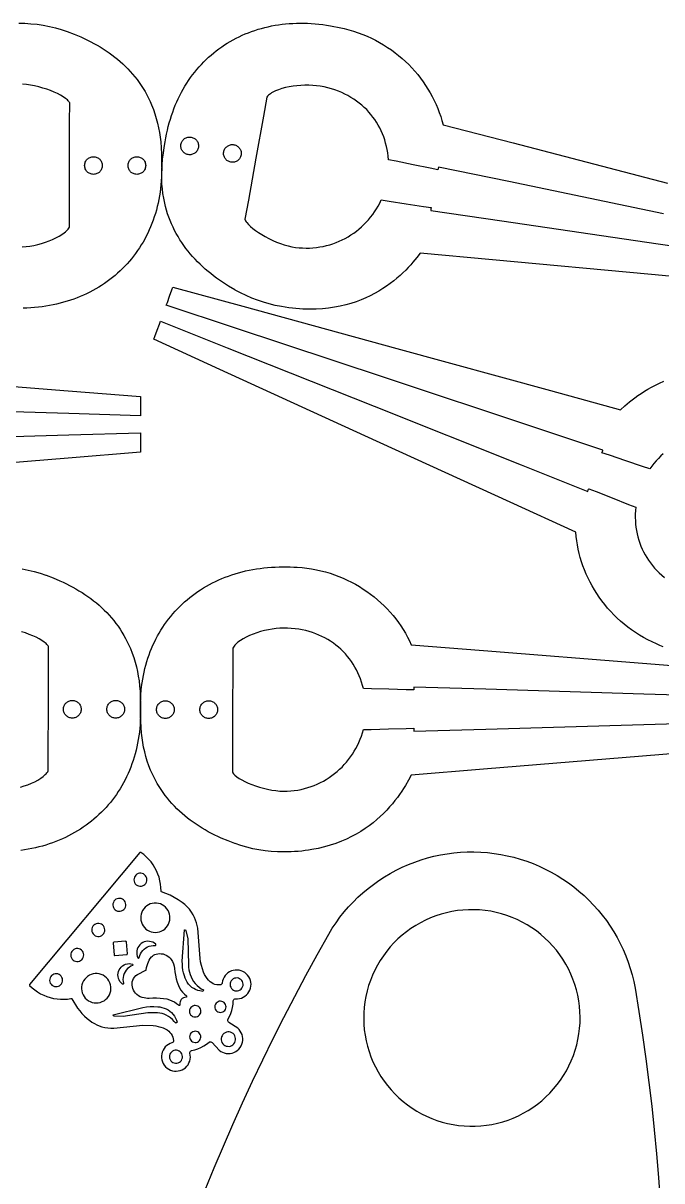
# Model space of a CAD drawing. Extents: x 0 to 1250, y 0 to 2500.
# Drawn here: x 372.6 to 461.1, y 674.1 to 834.5 of the extents above; entities that cross this region are included whole.
import ezdxf

# ---------------------------------------------------------------- set-up
doc = ezdxf.new("R2010")
doc.units = 0
doc.layers.get('0').update_dxf_attribs({"linetype": 'CONTINUOUS', "lineweight": 25})

msp = doc.modelspace()

# ---------------------------------------------------------------- linework, layer by layer
for points in [[(371.952, 834.467), (372.806, 834.449), (373.66, 834.395), (374.513, 834.305), (375.361, 834.179), (376.204, 834.017), (377.038, 833.819), (377.861, 833.586), (378.672, 833.316), (378.675, 833.315), (378.682, 833.313), (378.689, 833.31), (378.692, 833.309), (379.645, 832.947), (380.58, 832.554), (381.039, 832.344), (381.492, 832.127), (381.939, 831.9), (382.38, 831.666), (382.815, 831.422), (383.243, 831.17), (383.663, 830.908), (384.077, 830.638), (384.482, 830.358), (384.88, 830.069), (385.269, 829.77), (385.651, 829.462), (386.023, 829.144), (386.386, 828.817), (386.74, 828.479), (387.085, 828.132), (387.419, 827.774), (387.744, 827.406), (388.058, 827.028), (388.361, 826.639), (388.654, 826.24), (388.935, 825.83), (389.205, 825.409), (389.463, 824.977), (389.709, 824.534), (389.943, 824.08), (390.164, 823.615), (390.373, 823.138), (390.617, 822.519), (390.835, 821.892), (391.029, 821.259), (391.198, 820.619), (391.344, 819.973), (391.466, 819.322), (391.566, 818.666), (391.644, 818.005), (391.708, 817.19), (391.74, 816.389), (391.755, 815.589), (391.769, 814.776), (391.774, 814.227), (391.767, 813.684), (391.748, 813.146), (391.716, 812.614), (391.672, 812.088), (391.616, 811.568), (391.548, 811.054), (391.469, 810.546), (391.377, 810.044), (391.275, 809.549), (391.16, 809.06), (391.035, 808.578), (390.898, 808.102), (390.751, 807.633), (390.592, 807.171), (390.423, 806.716), (390.243, 806.268), (390.053, 805.827), (389.852, 805.393), (389.64, 804.967), (389.419, 804.548), (389.188, 804.137), (388.946, 803.733), (388.695, 803.337), (388.434, 802.949), (388.164, 802.569), (387.884, 802.197), (387.595, 801.833), (387.296, 801.477), (386.989, 801.129), (386.673, 800.79), (386.348, 800.46), (386.014, 800.138), (385.671, 799.825), (385.32, 799.52), (384.961, 799.225), (384.594, 798.938), (384.218, 798.661), (383.834, 798.393), (383.443, 798.134), (383.044, 797.885), (382.637, 797.645), (382.223, 797.415), (381.802, 797.194), (381.373, 796.983), (380.937, 796.783), (380.495, 796.592), (380.045, 796.411), (379.588, 796.24), (379.125, 796.08), (378.656, 795.93), (378.18, 795.791), (377.698, 795.662), (377.21, 795.544), (376.715, 795.436), (376.215, 795.34), (375.709, 795.254), (375.198, 795.18), (374.681, 795.117), (374.158, 795.065), (373.631, 795.024), (373.098, 794.995), (372.56, 794.978)], [(481.662, 797.581), (459.643, 799.627), (437.623, 801.673), (427.614, 802.603), (427.148, 801.997), (426.594, 801.331), (426.283, 800.981), (425.949, 800.622), (425.592, 800.257), (425.212, 799.887), (424.807, 799.515), (424.379, 799.143), (423.927, 798.773), (423.45, 798.407), (422.948, 798.047), (422.422, 797.695), (421.87, 797.354), (421.292, 797.026), (420.689, 796.712), (420.06, 796.414), (419.404, 796.136), (418.722, 795.878), (418.012, 795.644), (417.276, 795.435), (416.512, 795.253), (415.721, 795.101), (414.902, 794.98), (414.054, 794.893), (413.178, 794.841), (412.273, 794.828), (411.81, 794.836), (411.34, 794.854), (410.862, 794.883), (410.377, 794.922), (409.884, 794.973), (409.384, 795.035), (408.877, 795.109), (408.362, 795.194), (407.525, 795.36), (406.693, 795.562), (405.869, 795.798), (405.055, 796.07), (404.253, 796.375), (403.466, 796.715), (402.696, 797.088), (401.945, 797.494), (401.942, 797.496), (401.935, 797.5), (401.929, 797.503), (401.926, 797.505), (401.05, 798.027), (400.198, 798.577), (399.782, 798.862), (399.374, 799.155), (398.972, 799.456), (398.579, 799.764), (398.193, 800.079), (397.816, 800.402), (397.447, 800.733), (397.087, 801.071), (396.736, 801.417), (396.395, 801.77), (396.063, 802.132), (395.741, 802.502), (395.429, 802.879), (395.129, 803.265), (394.838, 803.659), (394.56, 804.061), (394.292, 804.471), (394.036, 804.89), (393.793, 805.317), (393.561, 805.752), (393.343, 806.196), (393.137, 806.649), (392.944, 807.111), (392.765, 807.581), (392.6, 808.059), (392.448, 808.547), (392.311, 809.044), (392.189, 809.55), (392.056, 810.202), (391.949, 810.857), (391.869, 811.514), (391.813, 812.174), (391.782, 812.835), (391.774, 813.498), (391.79, 814.161), (391.828, 814.825), (391.907, 815.64), (392.014, 816.434), (392.138, 817.224), (392.265, 818.027), (392.356, 818.568), (392.457, 819.102), (392.57, 819.628), (392.693, 820.147), (392.828, 820.657), (392.973, 821.16), (393.129, 821.654), (393.296, 822.141), (393.473, 822.619), (393.66, 823.089), (393.858, 823.551), (394.065, 824.004), (394.282, 824.449), (394.509, 824.885), (394.745, 825.312), (394.991, 825.731), (395.246, 826.141), (395.51, 826.542), (395.783, 826.934), (396.065, 827.317), (396.356, 827.691), (396.655, 828.056), (396.963, 828.412), (397.279, 828.758), (397.603, 829.095), (397.936, 829.423), (398.276, 829.741), (398.624, 830.049), (398.98, 830.348), (399.343, 830.636), (399.713, 830.915), (400.091, 831.184), (400.475, 831.443), (400.867, 831.692), (401.265, 831.931), (401.671, 832.16), (402.082, 832.378), (402.5, 832.586), (402.924, 832.783), (403.355, 832.97), (403.791, 833.147), (404.233, 833.312), (404.681, 833.467), (405.134, 833.611), (405.593, 833.744), (406.057, 833.866), (406.527, 833.977), (407.001, 834.077), (407.48, 834.166), (407.964, 834.244), (408.452, 834.31), (408.945, 834.364), (409.442, 834.407), (409.943, 834.439), (410.449, 834.459), (410.958, 834.467), (411.471, 834.463), (411.988, 834.448), (412.508, 834.42), (413.032, 834.381), (413.558, 834.329), (414.088, 834.265), (414.621, 834.189), (415.156, 834.101), (415.638, 834.013), (416.119, 833.918), (416.599, 833.817), (417.076, 833.708), (417.732, 833.54), (418.377, 833.351), (419.01, 833.14), (419.63, 832.907), (420.238, 832.655), (420.833, 832.383), (421.415, 832.092), (421.984, 831.783), (422.539, 831.455), (423.08, 831.111), (423.606, 830.75), (424.118, 830.373), (424.615, 829.98), (425.096, 829.572), (425.561, 829.151), (426.011, 828.716), (426.444, 828.267), (426.861, 827.807), (427.261, 827.334), (427.643, 826.85), (428.008, 826.356), (428.354, 825.852), (428.683, 825.338), (428.993, 824.816), (429.284, 824.285), (429.556, 823.747), (429.808, 823.202), (430.04, 822.651), (430.252, 822.094), (430.444, 821.531), (430.615, 820.964), (430.764, 820.394), (440.49, 817.869), (461.887, 812.314)], [(372.457, 803.473), (372.981, 803.517), (373.516, 803.588), (374.058, 803.685), (374.6, 803.805), (375.137, 803.948), (375.663, 804.111), (376.172, 804.293), (376.66, 804.491), (377.12, 804.705), (377.547, 804.933), (377.935, 805.173), (378.278, 805.423), (378.432, 805.551), (378.572, 805.681), (378.698, 805.813), (378.809, 805.946), (378.905, 806.081), (378.986, 806.217), (378.992, 808.905), (379.005, 814.818), (379.019, 820.732), (379.025, 823.42), (378.971, 823.52), (378.899, 823.622), (378.809, 823.727), (378.702, 823.833), (378.438, 824.05), (378.115, 824.27), (377.738, 824.489), (377.316, 824.706), (376.853, 824.916), (376.357, 825.117), (375.833, 825.307), (375.289, 825.481), (374.73, 825.638), (374.164, 825.774), (373.596, 825.886), (373.034, 825.972), (372.484, 826.028)], [(461.336, 808.072), (439.881, 812.515), (430.129, 814.535), (430.119, 814.476), (430.096, 814.347), (430.074, 814.217), (430.064, 814.158), (428.991, 814.376), (426.632, 814.853), (424.273, 815.331), (423.201, 815.548), (423.158, 816.02), (423.099, 816.485), (423.021, 816.944), (422.927, 817.397), (422.815, 817.842), (422.687, 818.28), (422.541, 818.71), (422.379, 819.132), (422.201, 819.545), (422.005, 819.948), (421.793, 820.343), (421.565, 820.727), (421.321, 821.101), (421.061, 821.465), (420.784, 821.817), (420.492, 822.158), (420.184, 822.487), (419.86, 822.804), (419.521, 823.108), (419.166, 823.399), (418.796, 823.677), (418.411, 823.94), (418.011, 824.19), (417.596, 824.425), (417.166, 824.645), (416.721, 824.849), (416.261, 825.038), (415.787, 825.211), (415.299, 825.367), (414.796, 825.506), (414.279, 825.628), (413.748, 825.731), (413.247, 825.805), (412.723, 825.852), (412.184, 825.875), (411.634, 825.874), (411.079, 825.85), (410.526, 825.803), (409.979, 825.733), (409.446, 825.643), (408.931, 825.532), (408.441, 825.401), (407.981, 825.251), (407.557, 825.082), (407.175, 824.896), (407.002, 824.796), (406.842, 824.692), (406.695, 824.584), (406.562, 824.472), (406.444, 824.356), (406.341, 824.236), (405.868, 821.59), (404.828, 815.769), (403.788, 809.948), (403.315, 807.302), (403.35, 807.194), (403.404, 807.081), (403.474, 806.962), (403.562, 806.838), (403.784, 806.579), (404.064, 806.306), (404.396, 806.025), (404.775, 805.738), (405.194, 805.451), (405.648, 805.166), (406.131, 804.889), (406.637, 804.623), (407.159, 804.371), (407.693, 804.139), (408.233, 803.93), (408.772, 803.748), (409.304, 803.597), (409.824, 803.481), (410.317, 803.405), (410.807, 803.351), (411.296, 803.317), (411.782, 803.305), (412.264, 803.313), (412.742, 803.341), (413.216, 803.388), (413.686, 803.456), (414.149, 803.542), (414.608, 803.647), (415.059, 803.77), (415.504, 803.911), (415.942, 804.07), (416.372, 804.247), (416.793, 804.44), (417.206, 804.65), (417.609, 804.876), (418.003, 805.118), (418.386, 805.375), (418.758, 805.648), (419.119, 805.935), (419.468, 806.237), (419.805, 806.553), (420.129, 806.883), (420.44, 807.226), (420.737, 807.583), (421.019, 807.952), (421.287, 808.333), (421.539, 808.727), (421.775, 809.132), (421.995, 809.548), (422.199, 809.975), (423.282, 809.811), (425.666, 809.45), (428.05, 809.089), (429.134, 808.925), (429.123, 808.864), (429.098, 808.729), (429.074, 808.595), (429.063, 808.534), (438.918, 807.089), (460.6, 803.91), (482.281, 800.731)], [(461.29, 774.82), (460.948, 774.506), (460.618, 774.176), (460.302, 773.833), (459.998, 773.475), (459.709, 773.103), (459.435, 772.717), (458.396, 773.067), (456.111, 773.837), (453.826, 774.606), (452.788, 774.956), (452.809, 775.015), (452.857, 775.143), (452.904, 775.271), (452.925, 775.329), (443.471, 778.464), (422.671, 785.359), (401.87, 792.255), (392.416, 795.39), (392.559, 795.782), (392.874, 796.646), (393.189, 797.511), (393.332, 797.903), (403.027, 795.249), (424.357, 789.411), (445.686, 783.572), (455.382, 780.918), (455.946, 781.434), (456.607, 781.994), (456.975, 782.285), (457.366, 782.58), (457.781, 782.878), (458.22, 783.176), (458.682, 783.472), (459.169, 783.764), (459.678, 784.05), (460.212, 784.328), (460.768, 784.595), (461.348, 784.85)], [(461.264, 748.083), (460.81, 748.266), (460.358, 748.456), (459.741, 748.735), (459.14, 749.034), (458.553, 749.352), (457.982, 749.688), (457.427, 750.042), (456.888, 750.413), (456.366, 750.801), (455.859, 751.204), (455.37, 751.623), (454.897, 752.056), (454.441, 752.503), (454.003, 752.964), (453.582, 753.437), (453.179, 753.921), (452.794, 754.417), (452.426, 754.924), (452.077, 755.441), (451.747, 755.967), (451.436, 756.502), (451.143, 757.044), (450.87, 757.594), (450.616, 758.151), (450.382, 758.714), (450.167, 759.282), (449.973, 759.855), (449.798, 760.432), (449.645, 761.013), (449.512, 761.596), (449.399, 762.182), (449.308, 762.769), (449.238, 763.357), (449.19, 763.945), (440.051, 768.12), (419.944, 777.306), (399.837, 786.492), (390.697, 790.667), (390.84, 791.059), (391.155, 791.92), (391.469, 792.781), (391.612, 793.172), (400.865, 789.489), (421.223, 781.388), (441.58, 773.287), (450.834, 769.605), (450.854, 769.661), (450.898, 769.784), (450.943, 769.908), (450.963, 769.964), (451.981, 769.564), (454.222, 768.684), (456.462, 767.804), (457.48, 767.404), (457.44, 766.932), (457.418, 766.463), (457.415, 765.997), (457.429, 765.535), (457.462, 765.077), (457.512, 764.624), (457.581, 764.175), (457.667, 763.732), (457.771, 763.294), (457.894, 762.862), (458.034, 762.437), (458.192, 762.019), (458.367, 761.608), (458.561, 761.205), (458.772, 760.81), (459, 760.424), (459.247, 760.046), (459.51, 759.678), (459.792, 759.32), (460.09, 758.971), (460.406, 758.634), (460.74, 758.307), (461.091, 757.992), (461.459, 757.688)], [(356.788, 785.295), (378.825, 783.54), (388.841, 782.743), (388.841, 782.326), (388.839, 781.41), (388.838, 780.493), (388.838, 780.076), (378.883, 780.372), (356.983, 781.022)], [(356.98, 776.795), (378.885, 777.429), (388.841, 777.717), (388.841, 777.299), (388.841, 776.38), (388.84, 775.46), (388.84, 775.042), (378.822, 774.22), (356.782, 772.411)], [(372.428, 758.853), (373.27, 758.691), (374.104, 758.493), (374.928, 758.26), (375.738, 757.99), (375.741, 757.989), (375.748, 757.986), (375.755, 757.984), (375.758, 757.983), (376.712, 757.621), (377.646, 757.227), (378.105, 757.018), (378.559, 756.801), (379.006, 756.574), (379.447, 756.34), (379.882, 756.096), (380.309, 755.843), (380.73, 755.582), (381.143, 755.312), (381.549, 755.032), (381.947, 754.743), (382.336, 754.444), (382.717, 754.136), (383.089, 753.818), (383.453, 753.491), (383.807, 753.153), (384.151, 752.806), (384.486, 752.448), (384.81, 752.08), (385.125, 751.702), (385.428, 751.313), (385.721, 750.914), (386.002, 750.504), (386.272, 750.083), (386.53, 749.651), (386.776, 749.208), (387.01, 748.754), (387.231, 748.289), (387.439, 747.812), (387.683, 747.193), (387.902, 746.566), (388.096, 745.933), (388.265, 745.293), (388.411, 744.647), (388.533, 743.996), (388.633, 743.34), (388.711, 742.679), (388.774, 741.863), (388.807, 741.063), (388.822, 740.263), (388.836, 739.45), (388.841, 738.901), (388.834, 738.358), (388.814, 737.82), (388.783, 737.288), (388.739, 736.762), (388.683, 736.242), (388.615, 735.728), (388.535, 735.22), (388.444, 734.718), (388.341, 734.223), (388.227, 733.734), (388.102, 733.252), (387.965, 732.776), (387.817, 732.307), (387.659, 731.845), (387.49, 731.39), (387.31, 730.942), (387.119, 730.501), (386.918, 730.067), (386.707, 729.641), (386.486, 729.222), (386.254, 728.811), (386.013, 728.407), (385.762, 728.011), (385.501, 727.623), (385.23, 727.243), (384.95, 726.871), (384.661, 726.507), (384.363, 726.151), (384.056, 725.803), (383.739, 725.464), (383.414, 725.134), (383.08, 724.812), (382.738, 724.499), (382.387, 724.194), (382.028, 723.899), (381.66, 723.612), (381.285, 723.335), (380.901, 723.067), (380.51, 722.808), (380.111, 722.559), (379.704, 722.319), (379.29, 722.089), (378.868, 721.868), (378.44, 721.657), (378.004, 721.456), (377.561, 721.265), (377.111, 721.085), (376.655, 720.914), (376.192, 720.754), (375.723, 720.604), (375.247, 720.465), (374.764, 720.336), (374.276, 720.218), (373.782, 720.11), (373.282, 720.014), (372.776, 719.928), (372.264, 719.854)], [(480.435, 734.725), (458.395, 732.916), (436.355, 731.107), (426.337, 730.285), (425.983, 729.607), (425.553, 728.855), (425.307, 728.456), (425.041, 728.045), (424.752, 727.623), (424.442, 727.193), (424.108, 726.757), (423.751, 726.316), (423.37, 725.873), (422.964, 725.429), (422.533, 724.988), (422.075, 724.55), (421.591, 724.118), (421.079, 723.694), (420.539, 723.28), (419.971, 722.878), (419.374, 722.49), (418.747, 722.118), (418.089, 721.764), (417.4, 721.431), (416.679, 721.119), (415.927, 720.831), (415.141, 720.57), (414.321, 720.337), (413.467, 720.134), (412.579, 719.964), (412.121, 719.891), (411.655, 719.828), (411.179, 719.773), (410.695, 719.728), (410.201, 719.692), (409.697, 719.666), (409.185, 719.651), (408.663, 719.646), (407.81, 719.664), (406.955, 719.718), (406.103, 719.808), (405.254, 719.934), (404.412, 720.095), (403.578, 720.293), (402.754, 720.527), (401.944, 720.796), (401.941, 720.797), (401.934, 720.8), (401.927, 720.802), (401.924, 720.804), (400.97, 721.165), (400.036, 721.559), (399.577, 721.768), (399.123, 721.986), (398.676, 722.212), (398.235, 722.447), (397.8, 722.691), (397.373, 722.943), (396.952, 723.204), (396.539, 723.475), (396.133, 723.755), (395.736, 724.044), (395.346, 724.342), (394.965, 724.65), (394.593, 724.968), (394.229, 725.296), (393.875, 725.633), (393.531, 725.981), (393.196, 726.338), (392.872, 726.706), (392.558, 727.085), (392.254, 727.473), (391.962, 727.873), (391.68, 728.283), (391.41, 728.704), (391.152, 729.135), (390.906, 729.578), (390.672, 730.032), (390.451, 730.498), (390.243, 730.975), (389.999, 731.594), (389.78, 732.22), (389.586, 732.854), (389.417, 733.494), (389.272, 734.139), (389.149, 734.791), (389.049, 735.447), (388.971, 736.107), (388.908, 736.923), (388.875, 737.724), (388.86, 738.523), (388.846, 739.336), (388.841, 739.885), (388.848, 740.429), (388.868, 740.966), (388.899, 741.498), (388.943, 742.024), (388.999, 742.545), (389.067, 743.059), (389.147, 743.567), (389.238, 744.068), (389.341, 744.564), (389.455, 745.053), (389.58, 745.535), (389.717, 746.011), (389.865, 746.479), (390.023, 746.941), (390.192, 747.397), (390.372, 747.845), (390.563, 748.286), (390.764, 748.719), (390.975, 749.145), (391.196, 749.564), (391.428, 749.976), (391.669, 750.379), (391.92, 750.775), (392.181, 751.163), (392.452, 751.544), (392.731, 751.916), (393.021, 752.28), (393.319, 752.636), (393.626, 752.983), (393.943, 753.322), (394.268, 753.653), (394.602, 753.975), (394.944, 754.288), (395.295, 754.592), (395.654, 754.888), (396.022, 755.174), (396.397, 755.451), (396.781, 755.719), (397.172, 755.978), (397.571, 756.228), (397.978, 756.468), (398.392, 756.698), (398.814, 756.918), (399.242, 757.129), (399.678, 757.33), (400.121, 757.521), (400.571, 757.702), (401.027, 757.872), (401.49, 758.033), (401.959, 758.182), (402.435, 758.322), (402.918, 758.451), (403.406, 758.569), (403.9, 758.676), (404.4, 758.773), (404.906, 758.858), (405.418, 758.933), (405.935, 758.996), (406.457, 759.048), (406.985, 759.088), (407.518, 759.117), (408.056, 759.135), (408.598, 759.141), (409.088, 759.138), (409.578, 759.128), (410.068, 759.112), (410.557, 759.088), (411.232, 759.036), (411.9, 758.962), (412.56, 758.863), (413.211, 758.743), (413.854, 758.6), (414.487, 758.435), (415.111, 758.25), (415.725, 758.044), (416.328, 757.818), (416.921, 757.572), (417.502, 757.308), (418.071, 757.026), (418.628, 756.725), (419.173, 756.407), (419.705, 756.073), (420.223, 755.722), (420.728, 755.356), (421.218, 754.975), (421.694, 754.579), (422.154, 754.169), (422.599, 753.746), (423.028, 753.309), (423.441, 752.861), (423.837, 752.4), (424.215, 751.928), (424.577, 751.445), (424.92, 750.952), (425.244, 750.449), (425.55, 749.938), (425.836, 749.417), (426.103, 748.889), (426.349, 748.352), (436.366, 747.555), (458.402, 745.8), (480.438, 744.045)], [(480.497, 740.877), (458.596, 741.527), (436.696, 742.177), (426.741, 742.472), (426.741, 742.412), (426.742, 742.281), (426.742, 742.15), (426.742, 742.09), (425.648, 742.118), (423.242, 742.179), (420.836, 742.239), (419.742, 742.267), (419.618, 742.724), (419.479, 743.172), (419.323, 743.611), (419.151, 744.04), (418.964, 744.459), (418.762, 744.868), (418.544, 745.266), (418.311, 745.654), (418.063, 746.029), (417.8, 746.393), (417.524, 746.744), (417.232, 747.083), (416.927, 747.409), (416.607, 747.722), (416.274, 748.021), (415.927, 748.306), (415.566, 748.577), (415.192, 748.832), (414.805, 749.073), (414.406, 749.298), (413.993, 749.507), (413.568, 749.7), (413.13, 749.876), (412.681, 750.036), (412.219, 750.178), (411.745, 750.302), (411.26, 750.408), (410.763, 750.496), (410.255, 750.564), (409.736, 750.614), (409.205, 750.644), (408.664, 750.654), (408.158, 750.639), (407.634, 750.595), (407.099, 750.524), (406.558, 750.428), (406.016, 750.307), (405.479, 750.165), (404.953, 750.002), (404.443, 749.82), (403.955, 749.621), (403.495, 749.407), (403.068, 749.18), (402.68, 748.94), (402.337, 748.69), (402.184, 748.562), (402.044, 748.432), (401.918, 748.3), (401.806, 748.166), (401.71, 748.031), (401.63, 747.896), (401.624, 745.208), (401.61, 739.294), (401.597, 733.381), (401.591, 730.693), (401.644, 730.593), (401.716, 730.49), (401.806, 730.386), (401.914, 730.279), (402.178, 730.062), (402.501, 729.843), (402.877, 729.623), (403.3, 729.407), (403.762, 729.197), (404.259, 728.995), (404.783, 728.806), (405.327, 728.631), (405.885, 728.474), (406.451, 728.339), (407.019, 728.226), (407.581, 728.141), (408.132, 728.084), (408.664, 728.061), (409.162, 728.071), (409.655, 728.103), (410.142, 728.155), (410.622, 728.227), (411.096, 728.318), (411.562, 728.429), (412.021, 728.558), (412.471, 728.706), (412.913, 728.871), (413.346, 729.054), (413.769, 729.254), (414.183, 729.471), (414.587, 729.703), (414.979, 729.951), (415.361, 730.215), (415.731, 730.493), (416.089, 730.786), (416.434, 731.092), (416.767, 731.412), (417.086, 731.746), (417.392, 732.091), (417.683, 732.449), (417.96, 732.819), (418.222, 733.2), (418.468, 733.592), (418.698, 733.995), (418.912, 734.407), (419.11, 734.829), (419.29, 735.261), (419.452, 735.701), (419.597, 736.149), (419.723, 736.605), (420.819, 736.632), (423.229, 736.69), (425.639, 736.748), (426.735, 736.775), (426.735, 736.713), (426.734, 736.576), (426.733, 736.439), (426.733, 736.377), (436.69, 736.666), (458.594, 737.3), (480.498, 737.934)], [(372.203, 728.622), (372.729, 728.785), (373.239, 728.966), (373.727, 729.165), (374.187, 729.379), (374.614, 729.607), (375.002, 729.846), (375.345, 730.096), (375.498, 730.225), (375.638, 730.355), (375.764, 730.487), (375.876, 730.62), (375.972, 730.755), (376.052, 730.891), (376.058, 733.579), (376.072, 739.492), (376.085, 745.406), (376.091, 748.094), (376.038, 748.194), (375.966, 748.296), (375.876, 748.401), (375.768, 748.507), (375.504, 748.724), (375.181, 748.944), (374.805, 749.163), (374.382, 749.38), (373.92, 749.59), (373.423, 749.791), (372.899, 749.981), (372.355, 750.155)], [(397.816, 672.837), (399.061, 675.874), (400.34, 678.896), (401.651, 681.905), (402.996, 684.898), (404.374, 687.877), (405.785, 690.84), (407.228, 693.788), (408.704, 696.719), (410.212, 699.634), (411.752, 702.532), (413.324, 705.413), (414.928, 708.277), (415.415, 709.071), (415.934, 709.844), (416.484, 710.596), (417.064, 711.326), (417.673, 712.031), (418.31, 712.71), (418.974, 713.364), (419.664, 713.99), (420.378, 714.587), (421.117, 715.156), (421.877, 715.693), (422.659, 716.2), (423.461, 716.674), (424.281, 717.116), (425.119, 717.524), (425.972, 717.898), (426.84, 718.237), (427.721, 718.54), (428.613, 718.808), (429.516, 719.039), (430.427, 719.233), (431.345, 719.391), (432.269, 719.511), (433.197, 719.594), (434.127, 719.639), (435.059, 719.646), (435.99, 719.615), (436.919, 719.547), (437.845, 719.441), (438.765, 719.298), (439.679, 719.118), (440.585, 718.901), (441.482, 718.647), (442.367, 718.357), (443.24, 718.032), (444.099, 717.671), (444.943, 717.276), (445.77, 716.847), (446.579, 716.385), (447.368, 715.891), (448.137, 715.365), (448.884, 714.808), (449.608, 714.222), (450.308, 713.607), (450.982, 712.964), (451.629, 712.294), (452.249, 711.598), (452.84, 710.878), (453.402, 710.135), (453.933, 709.369), (454.432, 708.583), (454.899, 707.777), (455.333, 706.953), (455.734, 706.111), (456.1, 705.255), (456.431, 704.384), (456.727, 703.5), (456.986, 702.606), (457.209, 701.701), (457.395, 700.788), (457.927, 697.525), (458.422, 694.256), (458.88, 690.982), (459.303, 687.703), (459.689, 684.419), (460.038, 681.132), (460.35, 677.84), (460.627, 674.546), (460.866, 671.248)]]:
    msp.add_lwpolyline(points)
for points in [[(394.447, 817.675), (394.475, 817.797), (394.514, 817.914), (394.564, 818.024), (394.624, 818.128), (394.694, 818.224), (394.772, 818.313), (394.858, 818.393), (394.951, 818.465), (395.05, 818.528), (395.155, 818.581), (395.265, 818.624), (395.38, 818.656), (395.498, 818.677), (395.619, 818.687), (395.742, 818.684), (395.866, 818.668), (395.988, 818.64), (396.105, 818.601), (396.215, 818.551), (396.319, 818.491), (396.415, 818.421), (396.504, 818.343), (396.585, 818.258), (396.657, 818.165), (396.719, 818.065), (396.773, 817.96), (396.815, 817.85), (396.848, 817.736), (396.869, 817.618), (396.878, 817.497), (396.875, 817.374), (396.86, 817.249), (396.832, 817.127), (396.792, 817.01), (396.742, 816.9), (396.682, 816.796), (396.613, 816.7), (396.535, 816.611), (396.449, 816.53), (396.356, 816.458), (396.257, 816.396), (396.151, 816.343), (396.041, 816.3), (395.927, 816.268), (395.809, 816.247), (395.688, 816.237), (395.565, 816.24), (395.441, 816.256), (395.318, 816.284), (395.202, 816.323), (395.091, 816.373), (394.988, 816.433), (394.891, 816.503), (394.802, 816.581), (394.722, 816.666), (394.65, 816.759), (394.587, 816.859), (394.534, 816.964), (394.491, 817.074), (394.459, 817.188), (394.438, 817.306), (394.429, 817.427), (394.431, 817.55)], [(400.37, 816.63), (400.398, 816.753), (400.438, 816.869), (400.488, 816.979), (400.548, 817.083), (400.617, 817.18), (400.695, 817.268), (400.781, 817.349), (400.874, 817.421), (400.973, 817.484), (401.079, 817.537), (401.189, 817.58), (401.303, 817.612), (401.421, 817.633), (401.542, 817.642), (401.665, 817.639), (401.789, 817.624), (401.912, 817.596), (402.028, 817.557), (402.139, 817.506), (402.242, 817.446), (402.339, 817.377), (402.428, 817.299), (402.508, 817.213), (402.58, 817.12), (402.643, 817.021), (402.696, 816.916), (402.739, 816.805), (402.771, 816.691), (402.792, 816.573), (402.801, 816.452), (402.799, 816.329), (402.783, 816.205), (402.755, 816.082), (402.716, 815.966), (402.666, 815.856), (402.606, 815.752), (402.536, 815.655), (402.458, 815.567), (402.372, 815.486), (402.279, 815.414), (402.18, 815.351), (402.075, 815.298), (401.965, 815.255), (401.85, 815.223), (401.732, 815.202), (401.611, 815.193), (401.488, 815.196), (401.364, 815.211), (401.242, 815.239), (401.125, 815.279), (401.015, 815.329), (400.911, 815.389), (400.815, 815.458), (400.726, 815.536), (400.645, 815.622), (400.573, 815.715), (400.51, 815.814), (400.457, 815.919), (400.415, 816.03), (400.382, 816.144), (400.361, 816.262), (400.352, 816.383), (400.355, 816.506)], [(383.545, 814.744), (383.538, 814.619), (383.52, 814.497), (383.49, 814.38), (383.449, 814.267), (383.397, 814.16), (383.336, 814.059), (383.265, 813.965), (383.186, 813.878), (383.099, 813.799), (383.005, 813.728), (382.904, 813.667), (382.797, 813.616), (382.684, 813.574), (382.567, 813.544), (382.445, 813.526), (382.32, 813.519), (382.195, 813.526), (382.073, 813.544), (381.956, 813.574), (381.843, 813.616), (381.736, 813.667), (381.635, 813.728), (381.541, 813.799), (381.454, 813.878), (381.375, 813.965), (381.304, 814.059), (381.243, 814.16), (381.191, 814.267), (381.15, 814.38), (381.12, 814.497), (381.101, 814.619), (381.095, 814.744), (381.101, 814.87), (381.12, 814.991), (381.15, 815.109), (381.191, 815.221), (381.243, 815.328), (381.304, 815.429), (381.375, 815.524), (381.454, 815.611), (381.541, 815.69), (381.635, 815.76), (381.736, 815.822), (381.843, 815.873), (381.956, 815.914), (382.073, 815.944), (382.195, 815.963), (382.32, 815.969), (382.445, 815.963), (382.567, 815.944), (382.684, 815.914), (382.797, 815.873), (382.904, 815.822), (383.005, 815.76), (383.099, 815.69), (383.186, 815.611), (383.265, 815.524), (383.336, 815.429), (383.397, 815.328), (383.449, 815.221), (383.49, 815.109), (383.52, 814.991), (383.538, 814.87)], [(389.56, 814.744), (389.553, 814.619), (389.535, 814.497), (389.505, 814.38), (389.463, 814.267), (389.412, 814.16), (389.351, 814.059), (389.28, 813.965), (389.201, 813.878), (389.114, 813.799), (389.02, 813.728), (388.919, 813.667), (388.812, 813.616), (388.699, 813.574), (388.582, 813.544), (388.46, 813.526), (388.335, 813.519), (388.209, 813.526), (388.088, 813.544), (387.97, 813.574), (387.858, 813.616), (387.751, 813.667), (387.65, 813.728), (387.555, 813.799), (387.468, 813.878), (387.389, 813.965), (387.319, 814.059), (387.257, 814.16), (387.206, 814.267), (387.165, 814.38), (387.135, 814.497), (387.116, 814.619), (387.11, 814.744), (387.116, 814.87), (387.135, 814.991), (387.165, 815.109), (387.206, 815.221), (387.257, 815.328), (387.319, 815.429), (387.389, 815.524), (387.468, 815.611), (387.555, 815.69), (387.65, 815.76), (387.751, 815.822), (387.858, 815.873), (387.97, 815.914), (388.088, 815.944), (388.209, 815.963), (388.335, 815.969), (388.46, 815.963), (388.582, 815.944), (388.699, 815.914), (388.812, 815.873), (388.919, 815.822), (389.02, 815.76), (389.114, 815.69), (389.201, 815.611), (389.28, 815.524), (389.351, 815.429), (389.412, 815.328), (389.463, 815.221), (389.505, 815.109), (389.535, 814.991), (389.553, 814.87)], [(380.611, 739.418), (380.605, 739.293), (380.587, 739.171), (380.556, 739.054), (380.515, 738.941), (380.464, 738.834), (380.402, 738.733), (380.332, 738.639), (380.253, 738.552), (380.166, 738.473), (380.071, 738.402), (379.97, 738.341), (379.863, 738.289), (379.751, 738.248), (379.633, 738.218), (379.512, 738.199), (379.387, 738.193), (379.261, 738.199), (379.14, 738.218), (379.022, 738.248), (378.91, 738.289), (378.803, 738.341), (378.702, 738.402), (378.607, 738.473), (378.52, 738.552), (378.441, 738.639), (378.371, 738.733), (378.309, 738.834), (378.258, 738.941), (378.216, 739.054), (378.186, 739.171), (378.168, 739.293), (378.161, 739.418), (378.168, 739.543), (378.186, 739.665), (378.216, 739.783), (378.258, 739.895), (378.309, 740.002), (378.371, 740.103), (378.441, 740.197), (378.52, 740.284), (378.607, 740.363), (378.702, 740.434), (378.803, 740.495), (378.91, 740.547), (379.022, 740.588), (379.14, 740.618), (379.261, 740.637), (379.387, 740.643), (379.512, 740.637), (379.633, 740.618), (379.751, 740.588), (379.863, 740.547), (379.97, 740.495), (380.071, 740.434), (380.166, 740.363), (380.253, 740.284), (380.332, 740.197), (380.402, 740.103), (380.464, 740.002), (380.515, 739.895), (380.556, 739.783), (380.587, 739.665), (380.605, 739.543)], [(386.626, 739.418), (386.62, 739.293), (386.601, 739.171), (386.571, 739.054), (386.53, 738.941), (386.478, 738.834), (386.417, 738.733), (386.347, 738.639), (386.267, 738.552), (386.18, 738.473), (386.086, 738.402), (385.985, 738.341), (385.878, 738.289), (385.766, 738.248), (385.648, 738.218), (385.526, 738.199), (385.401, 738.193), (385.276, 738.199), (385.154, 738.218), (385.037, 738.248), (384.924, 738.289), (384.817, 738.341), (384.716, 738.402), (384.622, 738.473), (384.535, 738.552), (384.456, 738.639), (384.385, 738.733), (384.324, 738.834), (384.272, 738.941), (384.231, 739.054), (384.201, 739.171), (384.183, 739.293), (384.176, 739.418), (384.183, 739.543), (384.201, 739.665), (384.231, 739.783), (384.272, 739.895), (384.324, 740.002), (384.385, 740.103), (384.456, 740.197), (384.535, 740.284), (384.622, 740.363), (384.716, 740.434), (384.817, 740.495), (384.924, 740.547), (385.037, 740.588), (385.154, 740.618), (385.276, 740.637), (385.401, 740.643), (385.526, 740.637), (385.648, 740.618), (385.766, 740.588), (385.878, 740.547), (385.985, 740.495), (386.086, 740.434), (386.18, 740.363), (386.267, 740.284), (386.347, 740.197), (386.417, 740.103), (386.478, 740.002), (386.53, 739.895), (386.571, 739.783), (386.601, 739.665), (386.62, 739.543)], [(391.056, 739.368), (391.062, 739.494), (391.081, 739.615), (391.111, 739.733), (391.152, 739.845), (391.204, 739.952), (391.265, 740.053), (391.335, 740.147), (391.415, 740.234), (391.502, 740.314), (391.596, 740.384), (391.697, 740.445), (391.804, 740.497), (391.916, 740.538), (392.034, 740.568), (392.156, 740.587), (392.281, 740.593), (392.406, 740.587), (392.528, 740.568), (392.645, 740.538), (392.758, 740.497), (392.865, 740.445), (392.966, 740.384), (393.06, 740.314), (393.147, 740.234), (393.226, 740.147), (393.296, 740.053), (393.358, 739.952), (393.409, 739.845), (393.451, 739.733), (393.481, 739.615), (393.499, 739.494), (393.506, 739.368), (393.499, 739.243), (393.481, 739.121), (393.451, 739.004), (393.409, 738.891), (393.358, 738.784), (393.296, 738.683), (393.226, 738.589), (393.147, 738.502), (393.06, 738.423), (392.966, 738.352), (392.865, 738.291), (392.758, 738.24), (392.645, 738.198), (392.528, 738.168), (392.406, 738.15), (392.281, 738.143), (392.156, 738.15), (392.034, 738.168), (391.916, 738.198), (391.804, 738.24), (391.697, 738.291), (391.596, 738.352), (391.502, 738.423), (391.415, 738.502), (391.335, 738.589), (391.265, 738.683), (391.204, 738.784), (391.152, 738.891), (391.111, 739.004), (391.081, 739.121), (391.062, 739.243)], [(397.07, 739.368), (397.077, 739.494), (397.095, 739.615), (397.126, 739.733), (397.167, 739.845), (397.218, 739.952), (397.28, 740.053), (397.35, 740.147), (397.429, 740.234), (397.516, 740.314), (397.611, 740.384), (397.712, 740.445), (397.819, 740.497), (397.931, 740.538), (398.049, 740.568), (398.17, 740.587), (398.296, 740.593), (398.421, 740.587), (398.542, 740.568), (398.66, 740.538), (398.772, 740.497), (398.88, 740.445), (398.981, 740.384), (399.075, 740.314), (399.162, 740.234), (399.241, 740.147), (399.311, 740.053), (399.373, 739.952), (399.424, 739.845), (399.466, 739.733), (399.496, 739.615), (399.514, 739.494), (399.521, 739.368), (399.514, 739.243), (399.496, 739.121), (399.466, 739.004), (399.424, 738.891), (399.373, 738.784), (399.311, 738.683), (399.241, 738.589), (399.162, 738.502), (399.075, 738.423), (398.981, 738.352), (398.88, 738.291), (398.772, 738.24), (398.66, 738.198), (398.542, 738.168), (398.421, 738.15), (398.296, 738.143), (398.17, 738.15), (398.049, 738.168), (397.931, 738.198), (397.819, 738.24), (397.712, 738.291), (397.611, 738.352), (397.516, 738.423), (397.429, 738.502), (397.35, 738.589), (397.28, 738.683), (397.218, 738.784), (397.167, 738.891), (397.126, 739.004), (397.095, 739.121), (397.077, 739.243)], [(388.758, 719.546), (373.446, 701.299), (373.451, 701.165), (373.801, 700.832), (374.174, 700.526), (374.57, 700.249), (374.985, 700.003), (375.418, 699.789), (375.865, 699.608), (376.325, 699.461), (376.795, 699.35), (377.271, 699.274), (377.752, 699.234), (378.235, 699.23), (378.716, 699.262), (379.194, 699.331), (379.254, 699.323), (379.299, 699.283), (380.115, 698.024), (380.409, 697.636), (380.725, 697.266), (381.064, 696.916), (381.423, 696.586), (381.801, 696.279), (382.113, 696.063), (382.439, 695.869), (382.778, 695.699), (383.129, 695.554), (383.489, 695.434), (383.9, 695.335), (384.318, 695.265), (384.739, 695.226), (385.162, 695.216), (389.152, 695.631), (390.587, 695.597), (390.947, 695.551), (391.304, 695.479), (391.654, 695.38), (391.996, 695.257), (392.328, 695.109), (392.545, 694.979), (392.745, 694.825), (392.926, 694.65), (393.086, 694.455), (393.216, 694.237), (393.316, 694.004), (393.384, 693.759), (393.418, 693.508), (393.408, 693.406), (393.365, 693.313), (393.294, 693.24), (393.201, 693.195), (392.943, 693.101), (392.7, 692.973), (392.477, 692.813), (392.278, 692.624), (392.106, 692.409), (391.966, 692.172), (391.86, 691.919), (391.789, 691.654), (391.755, 691.381), (391.759, 691.106), (391.801, 690.835), (391.879, 690.571), (391.993, 690.321), (392.14, 690.089), (392.317, 689.879), (392.522, 689.696), (392.749, 689.542), (392.996, 689.421), (393.257, 689.335), (393.527, 689.285), (393.802, 689.273), (394.075, 689.299), (394.343, 689.362), (394.599, 689.461), (394.84, 689.594), (395.059, 689.759), (395.255, 689.952), (395.421, 690.171), (395.557, 690.41), (395.658, 690.666), (395.723, 690.932), (395.751, 691.206), (395.741, 691.48), (395.694, 691.751), (395.686, 691.848), (395.709, 691.941), (395.761, 692.023), (395.837, 692.084), (395.927, 692.117), (396.362, 692.233), (396.787, 692.382), (397.199, 692.563), (397.595, 692.777), (397.974, 693.02), (398.332, 693.293), (398.417, 693.338), (398.512, 693.354), (398.607, 693.34), (398.693, 693.295), (398.76, 693.226), (399.733, 692.178), (399.954, 692.017), (400.194, 691.888), (400.45, 691.793), (400.717, 691.733), (400.989, 691.71), (401.261, 691.725), (401.529, 691.776), (401.788, 691.864), (402.032, 691.986), (402.258, 692.14), (402.46, 692.323), (402.635, 692.532), (402.781, 692.763), (402.893, 693.012), (402.971, 693.273), (403.012, 693.543), (403.016, 693.816), (402.983, 694.087), (402.913, 694.351), (402.809, 694.603), (402.67, 694.838), (402.501, 695.053), (402.305, 695.242), (401.103, 696.018), (401.023, 696.073), (400.965, 696.149), (400.934, 696.241), (400.933, 696.337), (400.963, 696.428), (401.166, 696.83), (401.338, 697.246), (401.478, 697.673), (401.586, 698.11), (401.661, 698.553), (401.703, 699.001), (401.721, 699.096), (401.767, 699.181), (401.839, 699.246), (401.927, 699.285), (402.023, 699.294), (402.298, 699.295), (402.57, 699.333), (402.835, 699.408), (403.086, 699.518), (403.32, 699.662), (403.532, 699.837), (403.718, 700.039), (403.875, 700.265), (403.999, 700.51), (404.089, 700.77), (404.142, 701.04), (404.157, 701.314), (404.135, 701.588), (404.076, 701.856), (403.98, 702.114), (403.85, 702.356), (403.688, 702.578), (403.497, 702.775), (403.281, 702.945), (403.043, 703.083), (402.789, 703.188), (402.523, 703.256), (402.25, 703.288), (401.975, 703.281), (401.704, 703.238), (401.441, 703.157), (401.192, 703.041), (400.961, 702.892), (400.753, 702.713), (400.571, 702.507), (400.419, 702.278), (400.3, 702.031), (400.216, 701.769), (400.168, 701.498), (400.141, 701.4), (400.081, 701.316), (399.997, 701.258), (399.898, 701.231), (399.649, 701.22), (399.401, 701.242), (399.158, 701.298), (398.924, 701.385), (398.705, 701.503), (398.503, 701.649), (398.269, 701.873), (398.059, 702.12), (397.874, 702.386), (397.718, 702.67), (397.59, 702.968), (397.418, 703.438), (397.277, 703.918), (397.167, 704.407), (397.088, 704.902), (396.781, 709.071), (396.705, 709.46), (396.602, 709.842), (396.474, 710.216), (396.32, 710.58), (396.141, 710.932), (395.893, 711.325), (395.613, 711.696), (395.304, 712.042), (394.967, 712.362), (394.605, 712.654), (394.074, 713.017), (393.522, 713.348), (392.95, 713.645), (392.362, 713.907), (391.759, 714.133), (391.711, 714.169), (391.693, 714.227), (391.678, 714.709), (391.627, 715.189), (391.539, 715.664), (391.416, 716.131), (391.258, 716.587), (391.067, 717.03), (390.842, 717.457), (390.586, 717.867), (390.3, 718.255), (389.986, 718.622), (389.645, 718.963), (389.279, 719.278), (388.89, 719.565)], [(388.249, 715.111), (388.405, 715.006), (388.58, 714.935), (388.765, 714.903), (388.953, 714.909), (389.136, 714.955), (389.305, 715.037), (389.453, 715.153), (389.574, 715.297), (389.662, 715.463), (389.714, 715.644), (389.727, 715.832), (389.701, 716.018), (389.637, 716.195), (389.537, 716.355), (389.406, 716.49), (389.25, 716.595), (389.076, 716.666), (388.891, 716.698), (388.703, 716.692), (388.52, 716.646), (388.351, 716.564), (388.203, 716.448), (388.082, 716.304), (387.993, 716.138), (387.942, 715.957), (387.928, 715.769), (387.955, 715.583), (388.019, 715.406), (388.119, 715.246)], [(385.329, 711.631), (385.485, 711.526), (385.66, 711.455), (385.845, 711.422), (386.033, 711.429), (386.216, 711.475), (386.385, 711.557), (386.533, 711.673), (386.654, 711.817), (386.742, 711.983), (386.794, 712.164), (386.807, 712.352), (386.781, 712.538), (386.717, 712.715), (386.617, 712.874), (386.486, 713.01), (386.33, 713.115), (386.156, 713.185), (385.97, 713.218), (385.782, 713.211), (385.6, 713.166), (385.431, 713.083), (385.283, 712.968), (385.162, 712.824), (385.073, 712.657), (385.021, 712.477), (385.008, 712.289), (385.034, 712.103), (385.099, 711.926), (385.199, 711.766)], [(389.587, 708.968), (389.816, 708.801), (390.067, 708.668), (390.333, 708.571), (390.61, 708.512), (390.893, 708.492), (391.176, 708.512), (391.454, 708.571), (391.72, 708.668), (391.97, 708.801), (392.2, 708.968), (392.404, 709.165), (392.579, 709.388), (392.72, 709.634), (392.826, 709.897), (392.895, 710.172), (392.925, 710.454), (392.915, 710.737), (392.866, 711.016), (392.778, 711.286), (392.654, 711.541), (392.495, 711.776), (392.305, 711.987), (392.088, 712.169), (391.848, 712.319), (391.589, 712.435), (391.316, 712.513), (391.035, 712.552), (390.752, 712.552), (390.471, 712.513), (390.198, 712.435), (389.939, 712.319), (389.699, 712.169), (389.481, 711.987), (389.291, 711.776), (389.133, 711.541), (389.009, 711.286), (388.921, 711.016), (388.872, 710.737), (388.862, 710.454), (388.892, 710.172), (388.96, 709.897), (389.066, 709.634), (389.208, 709.388), (389.383, 709.165)], [(437.376, 711.42), (436.612, 711.534), (435.843, 711.609), (435.072, 711.644), (434.299, 711.64), (433.528, 711.596), (432.76, 711.512), (431.998, 711.389), (431.242, 711.227), (430.497, 711.026), (429.762, 710.786), (429.041, 710.51), (428.335, 710.196), (427.646, 709.847), (426.976, 709.463), (426.326, 709.045), (425.7, 708.593), (425.097, 708.111), (424.519, 707.597), (423.969, 707.055), (423.448, 706.485), (422.956, 705.889), (422.496, 705.269), (422.069, 704.625), (421.675, 703.961), (421.316, 703.277), (420.992, 702.576), (420.705, 701.858), (420.456, 701.127), (420.244, 700.384), (420.071, 699.632), (419.937, 698.871), (419.842, 698.104), (419.787, 697.334), (419.771, 696.562), (419.796, 695.79), (419.86, 695.02), (419.963, 694.254), (420.106, 693.495), (420.288, 692.744), (420.508, 692.004), (420.766, 691.276), (421.061, 690.562), (421.393, 689.864), (421.759, 689.185), (422.161, 688.525), (422.596, 687.886), (423.063, 687.271), (423.561, 686.681), (424.089, 686.117), (424.645, 685.581), (425.228, 685.074), (425.837, 684.599), (426.469, 684.155), (427.123, 683.744), (427.798, 683.367), (428.49, 683.026), (429.2, 682.721), (429.924, 682.452), (430.661, 682.221), (431.41, 682.029), (432.167, 681.875), (432.93, 681.761), (433.699, 681.686), (434.471, 681.651), (435.243, 681.655), (436.014, 681.699), (436.782, 681.783), (437.545, 681.906), (438.3, 682.068), (439.046, 682.269), (439.78, 682.509), (440.502, 682.785), (441.208, 683.099), (441.897, 683.448), (442.567, 683.832), (443.216, 684.25), (443.843, 684.702), (444.446, 685.184), (445.023, 685.698), (445.573, 686.24), (446.095, 686.81), (446.586, 687.406), (447.046, 688.026), (447.474, 688.67), (447.868, 689.334), (448.227, 690.018), (448.55, 690.719), (448.837, 691.437), (449.087, 692.168), (449.298, 692.911), (449.471, 693.663), (449.606, 694.424), (449.7, 695.191), (449.756, 695.961), (449.771, 696.733), (449.747, 697.505), (449.683, 698.275), (449.579, 699.041), (449.436, 699.8), (449.255, 700.55), (449.034, 701.291), (448.776, 702.019), (448.481, 702.733), (448.15, 703.431), (447.783, 704.11), (447.382, 704.77), (446.947, 705.409), (446.48, 706.024), (445.981, 706.614), (445.453, 707.178), (444.897, 707.714), (444.314, 708.221), (443.706, 708.696), (443.074, 709.14), (442.419, 709.551), (441.745, 709.928), (441.052, 710.269), (440.343, 710.574), (439.618, 710.843), (438.881, 711.073), (438.133, 711.266)], [(382.409, 708.151), (382.565, 708.046), (382.739, 707.975), (382.925, 707.942), (383.113, 707.949), (383.295, 707.994), (383.465, 708.077), (383.613, 708.193), (383.734, 708.337), (383.822, 708.503), (383.874, 708.684), (383.887, 708.872), (383.861, 709.058), (383.796, 709.235), (383.697, 709.394), (383.566, 709.53), (383.41, 709.635), (383.236, 709.705), (383.05, 709.738), (382.862, 709.731), (382.68, 709.686), (382.511, 709.603), (382.362, 709.488), (382.241, 709.343), (382.153, 709.177), (382.101, 708.996), (382.088, 708.809), (382.114, 708.622), (382.179, 708.446), (382.278, 708.286)], [(397.488, 700.307), (397.271, 700.338), (397.055, 700.383), (396.762, 700.464), (396.478, 700.575), (396.208, 700.716), (395.954, 700.885), (395.715, 701.102), (395.5, 701.343), (395.311, 701.605), (395.149, 701.885), (395.018, 702.18), (394.917, 702.487), (394.81, 702.885), (394.727, 703.29), (394.67, 703.699), (394.639, 704.111), (394.634, 704.524), (394.937, 708.84), (395.058, 708.847), (395.123, 708.757), (395.376, 707.593), (395.488, 704.009), (395.511, 703.667), (395.559, 703.328), (395.632, 702.993), (395.729, 702.664), (395.853, 702.327), (396.009, 702.005), (396.198, 701.699), (396.416, 701.415), (396.674, 701.148), (396.957, 700.909), (397.263, 700.699), (397.589, 700.522)], [(379.489, 704.671), (379.645, 704.565), (379.819, 704.495), (380.005, 704.462), (380.193, 704.469), (380.375, 704.514), (380.544, 704.597), (380.693, 704.713), (380.813, 704.857), (380.902, 705.023), (380.954, 705.204), (380.967, 705.391), (380.941, 705.578), (380.876, 705.755), (380.777, 705.914), (380.646, 706.049), (380.49, 706.155), (380.315, 706.225), (380.13, 706.258), (379.942, 706.251), (379.76, 706.206), (379.59, 706.123), (379.442, 706.007), (379.321, 705.863), (379.233, 705.697), (379.181, 705.516), (379.168, 705.329), (379.194, 705.142), (379.258, 704.965), (379.358, 704.806)], [(385.299, 705.297), (386.93, 705.44), (386.978, 705.458), (387.012, 705.497), (387.021, 705.548), (386.878, 707.179), (386.86, 707.227), (386.82, 707.261), (386.77, 707.27), (385.139, 707.127), (385.09, 707.109), (385.057, 707.07), (385.048, 707.019), (385.191, 705.388), (385.208, 705.34), (385.248, 705.306)], [(388.472, 704.988), (388.515, 704.944), (388.575, 704.933), (388.63, 704.96), (388.66, 705.014), (388.729, 705.281), (388.833, 705.537), (388.971, 705.777), (389.14, 705.995), (389.336, 706.19), (389.556, 706.356), (389.797, 706.492), (390.054, 706.594), (390.322, 706.66), (390.596, 706.691), (390.872, 706.684), (390.932, 706.697), (390.973, 706.743), (390.979, 706.804), (390.949, 706.857), (390.757, 707.006), (390.545, 707.124), (390.317, 707.208), (390.08, 707.256), (389.837, 707.267), (389.596, 707.241), (389.362, 707.178), (389.14, 707.08), (388.936, 706.949), (388.754, 706.788), (388.599, 706.602), (388.474, 706.394), (388.383, 706.169), (388.327, 705.933), (388.308, 705.691), (388.326, 705.449), (388.381, 705.213)], [(386.477, 701.388), (386.439, 701.34), (386.38, 701.323), (386.322, 701.344), (386.143, 701.507), (385.99, 701.695), (385.868, 701.905), (385.779, 702.131), (385.726, 702.367), (385.71, 702.61), (385.732, 702.851), (385.79, 703.087), (385.883, 703.311), (386.01, 703.517), (386.166, 703.703), (386.35, 703.861), (386.555, 703.99), (386.778, 704.086), (387.013, 704.147), (387.254, 704.171), (387.496, 704.158), (387.733, 704.108), (387.784, 704.073), (387.805, 704.016), (387.789, 703.957), (387.741, 703.919), (387.489, 703.804), (387.256, 703.657), (387.044, 703.479), (386.857, 703.276), (386.7, 703.049), (386.574, 702.803), (386.483, 702.542), (386.427, 702.271), (386.408, 701.996), (386.426, 701.72), (386.48, 701.449)], [(394.275, 698.43), (394.233, 698.387), (394.174, 698.376), (394.12, 698.4), (393.84, 698.625), (393.539, 698.822), (393.221, 698.989), (392.888, 699.124), (392.544, 699.227), (392.047, 699.308), (391.546, 699.362), (391.043, 699.387), (390.539, 699.383), (390.036, 699.35), (389.8, 699.356), (389.565, 699.381), (389.333, 699.424), (389.066, 699.487), (388.81, 699.585), (388.569, 699.716), (388.347, 699.878), (388.149, 700.067), (387.999, 700.267), (387.875, 700.483), (387.777, 700.713), (387.709, 700.953), (387.668, 701.187), (387.663, 701.423), (387.695, 701.658), (387.763, 701.885), (387.881, 702.116), (388.031, 702.327), (388.209, 702.515), (388.412, 702.676), (389.568, 703.251), (389.612, 703.281), (389.634, 703.33), (389.681, 703.616), (389.749, 703.898), (389.837, 704.174), (389.929, 704.423), (390.047, 704.661), (390.19, 704.885), (390.356, 705.092), (390.498, 705.226), (390.656, 705.339), (390.828, 705.431), (391.011, 705.499), (391.245, 705.545), (391.483, 705.562), (391.722, 705.55), (391.957, 705.509), (392.186, 705.44), (392.402, 705.347), (392.605, 705.227), (392.791, 705.083), (392.956, 704.915), (393.099, 704.728), (393.261, 704.445), (393.394, 704.147), (393.495, 703.837), (393.563, 703.518), (393.617, 703.037), (393.697, 702.56), (393.802, 702.087), (393.932, 701.621), (394.087, 701.162), (394.248, 700.826), (394.442, 700.507), (394.668, 700.21), (394.922, 699.936), (395.202, 699.69), (395.235, 699.64), (395.234, 699.581), (395.2, 699.532), (395.144, 699.512), (394.959, 699.484), (394.783, 699.419), (394.625, 699.319), (394.49, 699.188), (394.385, 699.033), (394.314, 698.86), (394.28, 698.675), (394.285, 698.488)], [(376.569, 701.19), (376.725, 701.085), (376.899, 701.015), (377.084, 700.982), (377.272, 700.989), (377.455, 701.034), (377.624, 701.117), (377.772, 701.232), (377.893, 701.377), (377.982, 701.543), (378.033, 701.724), (378.047, 701.911), (378.02, 702.098), (377.956, 702.274), (377.856, 702.434), (377.726, 702.569), (377.57, 702.674), (377.395, 702.745), (377.21, 702.778), (377.022, 702.771), (376.839, 702.725), (376.67, 702.643), (376.522, 702.527), (376.401, 702.383), (376.313, 702.217), (376.261, 702.036), (376.248, 701.848), (376.274, 701.662), (376.338, 701.485), (376.438, 701.326)], [(381.395, 699.205), (381.624, 699.038), (381.875, 698.905), (382.141, 698.808), (382.418, 698.749), (382.701, 698.729), (382.984, 698.749), (383.262, 698.808), (383.528, 698.905), (383.779, 699.038), (384.008, 699.205), (384.212, 699.402), (384.387, 699.625), (384.528, 699.871), (384.635, 700.134), (384.703, 700.409), (384.733, 700.691), (384.723, 700.974), (384.674, 701.254), (384.586, 701.523), (384.462, 701.778), (384.303, 702.013), (384.113, 702.224), (383.896, 702.406), (383.656, 702.557), (383.397, 702.672), (383.124, 702.75), (382.843, 702.79), (382.56, 702.79), (382.279, 702.75), (382.006, 702.672), (381.747, 702.557), (381.507, 702.406), (381.289, 702.224), (381.1, 702.013), (380.941, 701.778), (380.817, 701.523), (380.729, 701.254), (380.68, 700.974), (380.67, 700.691), (380.7, 700.409), (380.768, 700.134), (380.874, 699.871), (381.016, 699.625), (381.191, 699.402)], [(401.579, 700.6), (401.735, 700.495), (401.91, 700.425), (402.095, 700.392), (402.283, 700.399), (402.465, 700.444), (402.635, 700.527), (402.783, 700.642), (402.904, 700.787), (402.992, 700.953), (403.044, 701.134), (403.057, 701.321), (403.031, 701.508), (402.967, 701.684), (402.867, 701.844), (402.736, 701.979), (402.58, 702.084), (402.406, 702.155), (402.22, 702.188), (402.032, 702.181), (401.85, 702.136), (401.681, 702.053), (401.532, 701.937), (401.411, 701.793), (401.323, 701.627), (401.271, 701.446), (401.258, 701.258), (401.284, 701.072), (401.349, 700.895), (401.448, 700.736)], [(393.14, 697.381), (393.348, 697.148), (393.531, 696.895), (393.687, 696.624), (393.813, 696.339), (393.909, 696.042), (393.715, 695.905), (393.501, 696.176), (393.262, 696.426), (393, 696.651), (392.717, 696.851), (392.417, 697.022), (392.126, 697.149), (391.826, 697.251), (391.518, 697.326), (391.204, 697.374), (389.874, 697.365), (386.448, 696.86), (385.177, 696.903), (385.077, 696.952), (385.062, 697.072), (389.163, 698.102), (389.672, 698.187), (390.187, 698.233), (390.703, 698.24), (391.218, 698.207), (391.519, 698.171), (391.816, 698.107), (392.106, 698.016), (392.386, 697.899), (392.655, 697.757), (392.909, 697.59)], [(395.905, 696.966), (396.053, 696.867), (396.219, 696.805), (396.395, 696.78), (396.572, 696.796), (396.741, 696.85), (396.894, 696.941), (397.023, 697.063), (397.121, 697.211), (397.184, 697.377), (397.208, 697.553), (397.192, 697.73), (397.138, 697.899), (397.047, 698.052), (396.925, 698.181), (396.777, 698.279), (396.611, 698.342), (396.435, 698.366), (396.258, 698.35), (396.089, 698.296), (395.936, 698.205), (395.808, 698.083), (395.709, 697.935), (395.647, 697.769), (395.622, 697.593), (395.638, 697.416), (395.692, 697.247), (395.783, 697.094)], [(399.411, 697.594), (399.556, 697.498), (399.719, 697.436), (399.891, 697.412), (400.065, 697.428), (400.231, 697.481), (400.38, 697.57), (400.507, 697.69), (400.603, 697.835), (400.665, 697.998), (400.688, 698.171), (400.673, 698.344), (400.62, 698.51), (400.531, 698.66), (400.411, 698.786), (400.266, 698.882), (400.103, 698.944), (399.93, 698.968), (399.757, 698.953), (399.591, 698.899), (399.441, 698.81), (399.315, 698.69), (399.218, 698.545), (399.157, 698.382), (399.133, 698.21), (399.148, 698.036), (399.202, 697.87), (399.291, 697.72)], [(395.914, 693.427), (396.059, 693.331), (396.222, 693.27), (396.395, 693.246), (396.569, 693.261), (396.734, 693.314), (396.884, 693.403), (397.01, 693.523), (397.107, 693.668), (397.168, 693.831), (397.192, 694.004), (397.177, 694.178), (397.123, 694.343), (397.035, 694.493), (396.914, 694.619), (396.769, 694.716), (396.606, 694.777), (396.434, 694.801), (396.26, 694.786), (396.094, 694.733), (395.945, 694.644), (395.818, 694.523), (395.722, 694.378), (395.661, 694.215), (395.637, 694.043), (395.652, 693.869), (395.705, 693.703), (395.794, 693.554)], [(400.376, 692.944), (400.538, 692.833), (400.718, 692.756), (400.91, 692.716), (401.106, 692.714), (401.299, 692.75), (401.481, 692.823), (401.645, 692.93), (401.785, 693.067), (401.896, 693.229), (401.973, 693.409), (402.013, 693.601), (402.015, 693.797), (401.979, 693.99), (401.906, 694.172), (401.799, 694.336), (401.662, 694.476), (401.5, 694.587), (401.32, 694.664), (401.128, 694.704), (400.932, 694.706), (400.739, 694.67), (400.557, 694.597), (400.393, 694.49), (400.253, 694.353), (400.142, 694.191), (400.065, 694.011), (400.025, 693.819), (400.023, 693.623), (400.059, 693.43), (400.132, 693.248), (400.239, 693.084)], [(393.174, 690.583), (393.329, 690.478), (393.504, 690.407), (393.689, 690.375), (393.877, 690.381), (394.06, 690.427), (394.229, 690.509), (394.377, 690.625), (394.498, 690.769), (394.587, 690.935), (394.638, 691.116), (394.651, 691.304), (394.625, 691.49), (394.561, 691.667), (394.461, 691.826), (394.331, 691.962), (394.175, 692.067), (394, 692.138), (393.815, 692.17), (393.627, 692.164), (393.444, 692.118), (393.275, 692.036), (393.127, 691.92), (393.006, 691.776), (392.918, 691.61), (392.866, 691.429), (392.853, 691.241), (392.879, 691.055), (392.943, 690.878), (393.043, 690.718)]]:
    msp.add_lwpolyline(points, close=True)

doc.saveas('drawing.dxf')
